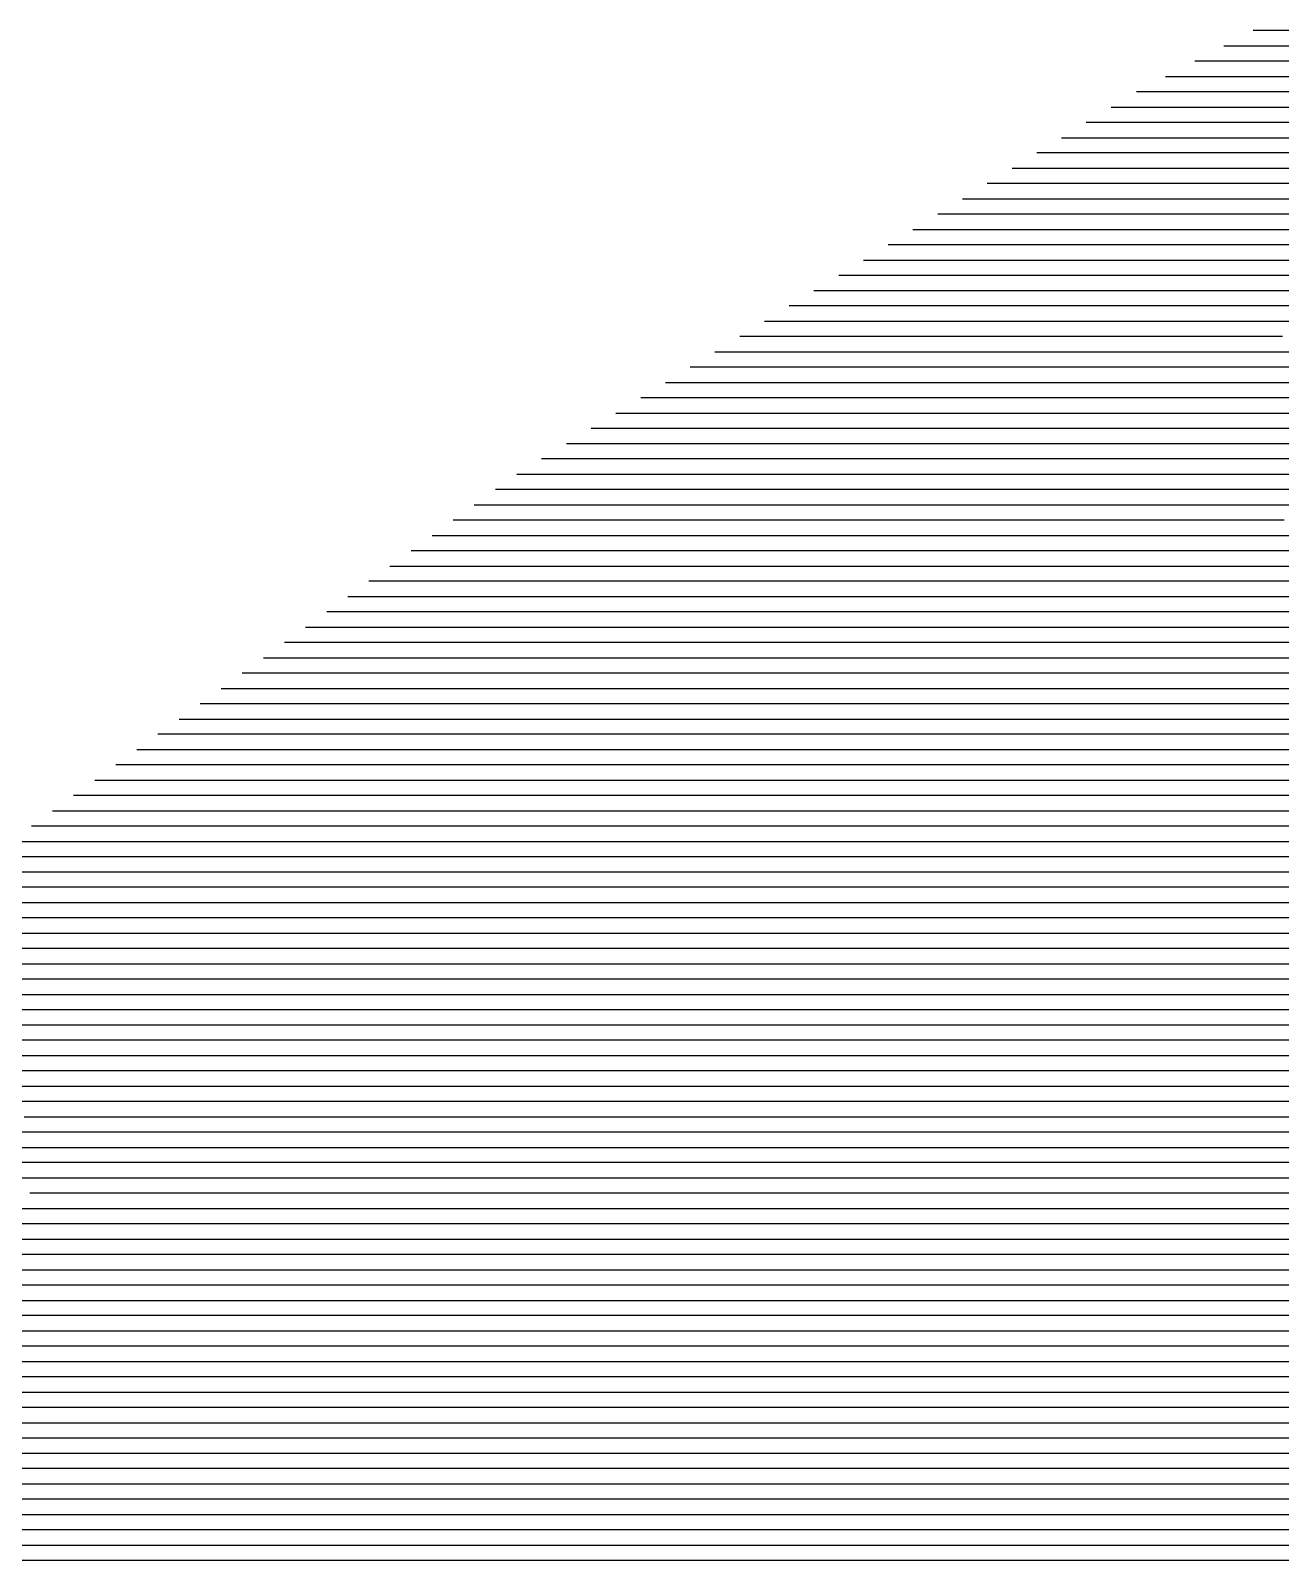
# Model space of a CAD drawing. Header units: metres. Extents: x -6.9 to 6.9, y -7 to 7.
# Drawn here: x -4.088 to -3.271, y 5.128 to 6.128 of the extents above; entities that cross this region are included whole.
import ezdxf

# ---------------------------------------------------------------- set-up
doc = ezdxf.new("R2010")
doc.units = ezdxf.units.M

msp = doc.modelspace()

# ---------------------------------------------------------------- linework, layer by layer
for p, q in [((-2.889367, 6.127827, -0.818333), (-3.288831, 6.127827, -0.878708)), ((-3.307904, 6.117827, -0.881221), (-2.886081, 6.117827, -0.817467)), ((-2.882794, 6.107827, -0.816601), (-3.326977, 6.107827, -0.883735)), ((-3.34605, 6.097827, -0.886248), (-2.879508, 6.097827, -0.815735)), ((-2.876222, 6.087827, -0.814869), (-3.365123, 6.087827, -0.888761)), ((-3.381742, 6.077827, -0.890885), (-3.364926, 6.077827, -0.888368)), ((-3.364926, 6.077827, -0.888368), (-3.362685, 6.077827, -0.888023)), ((-3.362685, 6.077827, -0.888023), (-2.872936, 6.077827, -0.814003)), ((-3.361358, 6.067827, -0.887466), (-3.397932, 6.067827, -0.89294)), ((-3.356485, 6.067827, -0.886717), (-3.361358, 6.067827, -0.887466)), ((-2.86965, 6.067827, -0.813138), (-3.356485, 6.067827, -0.886717)), ((-3.414122, 6.057827, -0.894996), (-3.357791, 6.057827, -0.886564)), ((-3.357791, 6.057827, -0.886564), (-3.350285, 6.057827, -0.885411)), ((-3.350285, 6.057827, -0.885411), (-2.866363, 6.057827, -0.812272)), ((-3.354224, 6.047827, -0.885662), (-3.430312, 6.047827, -0.897051)), ((-3.344086, 6.047827, -0.884104), (-3.354224, 6.047827, -0.885662)), ((-2.863077, 6.047827, -0.811406), (-3.344086, 6.047827, -0.884104)), ((-3.446502, 6.037827, -0.899107), (-3.350656, 6.037827, -0.88476)), ((-3.350656, 6.037827, -0.88476), (-3.337886, 6.037827, -0.882798)), ((-3.337886, 6.037827, -0.882798), (-2.859791, 6.037827, -0.81054)), ((-3.347089, 6.027827, -0.883857), (-3.462692, 6.027827, -0.901162)), ((-3.331686, 6.027827, -0.881492), (-3.347089, 6.027827, -0.883857)), ((-2.856505, 6.027827, -0.809674), (-3.331686, 6.027827, -0.881492)), ((-3.478882, 6.017827, -0.903218), (-3.343522, 6.017827, -0.882955)), ((-3.343522, 6.017827, -0.882955), (-3.325486, 6.017827, -0.880185)), ((-3.325486, 6.017827, -0.880185), (-2.853218, 6.017827, -0.808808)), ((-3.339954, 6.007827, -0.882053), (-3.495072, 6.007827, -0.905273)), ((-3.319287, 6.007827, -0.878879), (-3.339954, 6.007827, -0.882053)), ((-2.849932, 6.007827, -0.807942), (-3.319287, 6.007827, -0.878879)), ((-3.511262, 5.997827, -0.907329), (-3.336387, 5.997827, -0.881151)), ((-3.336387, 5.997827, -0.881151), (-3.313087, 5.997827, -0.877573)), ((-3.313087, 5.997827, -0.877573), (-2.846646, 5.997827, -0.807076)), ((-3.33282, 5.987827, -0.880249), (-3.527452, 5.987827, -0.909384)), ((-3.306887, 5.987827, -0.876266), (-3.33282, 5.987827, -0.880249)), ((-2.84336, 5.987827, -0.80621), (-3.306887, 5.987827, -0.876266)), ((-3.543643, 5.977827, -0.91144), (-3.329252, 5.977827, -0.879347)), ((-3.329252, 5.977827, -0.879347), (-3.300687, 5.977827, -0.87496)), ((-3.300687, 5.977827, -0.87496), (-2.840073, 5.977827, -0.805344)), ((-3.325685, 5.967827, -0.878445), (-3.559833, 5.967827, -0.913495)), ((-3.294487, 5.967827, -0.873654), (-3.325685, 5.967827, -0.878445)), ((-2.836787, 5.967827, -0.804478), (-3.294487, 5.967827, -0.873654)), ((-3.576023, 5.957827, -0.915551), (-3.322118, 5.957827, -0.877543)), ((-3.322118, 5.957827, -0.877543), (-3.288288, 5.957827, -0.872347)), ((-3.288288, 5.957827, -0.872347), (-2.833501, 5.957827, -0.803612)), ((-3.31855, 5.947827, -0.876641), (-3.592213, 5.947827, -0.917606)), ((-3.282088, 5.947827, -0.871041), (-3.31855, 5.947827, -0.876641)), ((-2.830215, 5.947827, -0.802746), (-3.282088, 5.947827, -0.871041)), ((-3.608403, 5.937827, -0.919662), (-3.314983, 5.937827, -0.875739)), ((-3.314983, 5.937827, -0.875739), (-3.275888, 5.937827, -0.869735)), ((-3.275888, 5.937827, -0.869735), (-2.826928, 5.937827, -0.80188)), ((-3.311416, 5.927827, -0.874837), (-3.624593, 5.927827, -0.921717)), ((-3.269688, 5.927827, -0.868428), (-3.311416, 5.927827, -0.874837)), ((-3.640783, 5.917827, -0.923773), (-3.307848, 5.917827, -0.873935)), ((-3.307848, 5.917827, -0.873935), (-3.263488, 5.917827, -0.867122)), ((-3.304281, 5.907827, -0.873033), (-3.656973, 5.907827, -0.925828)), ((-3.257289, 5.907827, -0.865816), (-3.304281, 5.907827, -0.873033)), ((-3.673163, 5.897827, -0.927884), (-3.300714, 5.897827, -0.872131)), ((-3.300714, 5.897827, -0.872131), (-3.251089, 5.897827, -0.864509)), ((-3.297146, 5.887827, -0.871229), (-3.689353, 5.887827, -0.929939)), ((-3.244889, 5.887827, -0.863203), (-3.297146, 5.887827, -0.871229)), ((-3.705543, 5.877827, -0.931995), (-3.293579, 5.877827, -0.870327)), ((-3.293579, 5.877827, -0.870327), (-3.238689, 5.877827, -0.861897)), ((-3.290012, 5.867827, -0.869425), (-3.721733, 5.867827, -0.93405)), ((-3.23249, 5.867827, -0.86059), (-3.290012, 5.867827, -0.869425)), ((-3.737923, 5.857827, -0.936106), (-3.286444, 5.857827, -0.868523)), ((-3.286444, 5.857827, -0.868523), (-3.22629, 5.857827, -0.859284)), ((-3.282877, 5.847827, -0.867621), (-3.754113, 5.847827, -0.938161)), ((-3.22009, 5.847827, -0.857978), (-3.282877, 5.847827, -0.867621)), ((-3.770303, 5.837827, -0.940217), (-3.27931, 5.837827, -0.866719)), ((-3.27931, 5.837827, -0.866719), (-3.21389, 5.837827, -0.856671)), ((-3.768148, 5.827827, -0.939531), (-3.784374, 5.827827, -0.941941)), ((-3.766409, 5.827827, -0.939266), (-3.768148, 5.827827, -0.939531)), ((-3.275742, 5.827827, -0.865817), (-3.766409, 5.827827, -0.939266)), ((-3.20769, 5.827827, -0.855365), (-3.275742, 5.827827, -0.865817)), ((-3.798166, 5.817827, -0.943622), (-3.763583, 5.817827, -0.938485)), ((-3.763583, 5.817827, -0.938485), (-3.759877, 5.817827, -0.93792)), ((-3.759877, 5.817827, -0.93792), (-3.272175, 5.817827, -0.864915)), ((-3.272175, 5.817827, -0.864915), (-3.201491, 5.817827, -0.854059)), ((-3.759019, 5.807827, -0.937438), (-3.811958, 5.807827, -0.945302)), ((-3.753345, 5.807827, -0.936574), (-3.759019, 5.807827, -0.937438)), ((-3.268608, 5.807827, -0.864013), (-3.753345, 5.807827, -0.936574)), ((-3.82575, 5.797827, -0.946983), (-3.754454, 5.797827, -0.936392)), ((-3.754454, 5.797827, -0.936392), (-3.746814, 5.797827, -0.935229)), ((-3.746814, 5.797827, -0.935229), (-3.26504, 5.797827, -0.863111)), ((-3.74989, 5.787827, -0.935346), (-3.839543, 5.787827, -0.948663)), ((-3.740282, 5.787827, -0.933883), (-3.74989, 5.787827, -0.935346)), ((-3.261473, 5.787827, -0.862209), (-3.740282, 5.787827, -0.933883)), ((-3.853335, 5.777827, -0.950344), (-3.745326, 5.777827, -0.9343)), ((-3.745326, 5.777827, -0.9343), (-3.73375, 5.777827, -0.932537)), ((-3.73375, 5.777827, -0.932537), (-3.257906, 5.777827, -0.861307)), ((-3.740761, 5.767827, -0.933254), (-3.867127, 5.767827, -0.952024)), ((-3.727218, 5.767827, -0.931191), (-3.740761, 5.767827, -0.933254)), ((-3.254338, 5.767827, -0.860405), (-3.727218, 5.767827, -0.931191)), ((-3.880919, 5.757827, -0.953705), (-3.736197, 5.757827, -0.932208)), ((-3.736197, 5.757827, -0.932208), (-3.720687, 5.757827, -0.929845)), ((-3.720687, 5.757827, -0.929845), (-3.250771, 5.757827, -0.859503)), ((-3.731632, 5.747827, -0.931162), (-3.894711, 5.747827, -0.955386)), ((-3.714155, 5.747827, -0.9285), (-3.731632, 5.747827, -0.931162)), ((-3.247204, 5.747827, -0.858601), (-3.714155, 5.747827, -0.9285)), ((-3.908504, 5.737827, -0.957066), (-3.727068, 5.737827, -0.930116)), ((-3.727068, 5.737827, -0.930116), (-3.707623, 5.737827, -0.927154)), ((-3.707623, 5.737827, -0.927154), (-3.243636, 5.737827, -0.857699)), ((-3.722503, 5.727827, -0.929069), (-3.922296, 5.727827, -0.958747)), ((-3.701091, 5.727827, -0.925808), (-3.722503, 5.727827, -0.929069)), ((-3.240069, 5.727827, -0.856797), (-3.701091, 5.727827, -0.925808)), ((-3.936088, 5.717827, -0.960427), (-3.717939, 5.717827, -0.928023)), ((-3.717939, 5.717827, -0.928023), (-3.69456, 5.717827, -0.924462)), ((-3.69456, 5.717827, -0.924462), (-3.236502, 5.717827, -0.855895)), ((-3.713374, 5.707827, -0.926977), (-3.94988, 5.707827, -0.962108)), ((-3.688028, 5.707827, -0.923117), (-3.713374, 5.707827, -0.926977)), ((-3.232934, 5.707827, -0.854993), (-3.688028, 5.707827, -0.923117)), ((-3.963672, 5.697827, -0.963788), (-3.70881, 5.697827, -0.925931)), ((-3.70881, 5.697827, -0.925931), (-3.681496, 5.697827, -0.921771)), ((-3.681496, 5.697827, -0.921771), (-3.229367, 5.697827, -0.854091)), ((-3.704245, 5.687827, -0.924885), (-3.977464, 5.687827, -0.965469)), ((-3.674964, 5.687827, -0.920425), (-3.704245, 5.687827, -0.924885)), ((-3.2258, 5.687827, -0.853189), (-3.674964, 5.687827, -0.920425)), ((-3.991257, 5.677827, -0.96715), (-3.699681, 5.677827, -0.923839)), ((-3.699681, 5.677827, -0.923839), (-3.668433, 5.677827, -0.919079)), ((-3.668433, 5.677827, -0.919079), (-3.222232, 5.677827, -0.852286)), ((-3.695117, 5.667827, -0.922793), (-4.005049, 5.667827, -0.96883)), ((-3.661901, 5.667827, -0.917733), (-3.695117, 5.667827, -0.922793)), ((-3.218665, 5.667827, -0.851384), (-3.661901, 5.667827, -0.917733)), ((-4.018841, 5.657827, -0.970511), (-3.690552, 5.657827, -0.921747)), ((-3.690552, 5.657827, -0.921747), (-3.655369, 5.657827, -0.916388)), ((-3.655369, 5.657827, -0.916388), (-3.215098, 5.657827, -0.850482)), ((-3.685988, 5.647827, -0.9207), (-4.032633, 5.647827, -0.972191)), ((-3.648837, 5.647827, -0.915042), (-3.685988, 5.647827, -0.9207)), ((-3.211531, 5.647827, -0.84958), (-3.648837, 5.647827, -0.915042)), ((-4.046425, 5.637827, -0.973872), (-3.681423, 5.637827, -0.919654)), ((-3.681423, 5.637827, -0.919654), (-3.642306, 5.637827, -0.913696)), ((-3.642306, 5.637827, -0.913696), (-3.207963, 5.637827, -0.848678)), ((-3.676859, 5.627827, -0.918608), (-4.060218, 5.627827, -0.975553)), ((-3.635774, 5.627827, -0.91235), (-3.676859, 5.627827, -0.918608)), ((-3.204396, 5.627827, -0.847776), (-3.635774, 5.627827, -0.91235)), ((-4.07401, 5.617827, -0.977233), (-3.672294, 5.617827, -0.917562)), ((-3.672294, 5.617827, -0.917562), (-3.629242, 5.617827, -0.911004)), ((-3.629242, 5.617827, -0.911004), (-3.200829, 5.617827, -0.846874)), ((-3.66773, 5.607827, -0.916516), (-4.087802, 5.607827, -0.978914)), ((-3.62271, 5.607827, -0.909659), (-3.66773, 5.607827, -0.916516)), ((-3.197261, 5.607827, -0.845972), (-3.62271, 5.607827, -0.909659)), ((-4.101594, 5.597827, -0.980594), (-3.663165, 5.597827, -0.91547)), ((-3.663165, 5.597827, -0.91547), (-3.616179, 5.597827, -0.908313)), ((-3.616179, 5.597827, -0.908313), (-3.193694, 5.597827, -0.84507)), ((-3.658601, 5.587827, -0.914424), (-4.115386, 5.587827, -0.982275)), ((-3.609647, 5.587827, -0.906967), (-3.658601, 5.587827, -0.914424)), ((-3.190127, 5.587827, -0.844168), (-3.609647, 5.587827, -0.906967)), ((-4.129178, 5.577827, -0.983955), (-3.654037, 5.577827, -0.913378)), ((-3.654037, 5.577827, -0.913378), (-3.603115, 5.577827, -0.905621)), ((-3.603115, 5.577827, -0.905621), (-3.186559, 5.577827, -0.843266)), ((-3.649472, 5.567827, -0.912331), (-4.142971, 5.567827, -0.985636)), ((-3.596583, 5.567827, -0.904276), (-3.649472, 5.567827, -0.912331)), ((-3.182992, 5.567827, -0.842364), (-3.596583, 5.567827, -0.904276)), ((-4.156763, 5.557827, -0.987317), (-3.644908, 5.557827, -0.911285)), ((-3.644908, 5.557827, -0.911285), (-3.590052, 5.557827, -0.90293)), ((-3.590052, 5.557827, -0.90293), (-3.179425, 5.557827, -0.841462)), ((-3.640343, 5.547827, -0.910239), (-4.170555, 5.547827, -0.988997)), ((-3.58352, 5.547827, -0.901584), (-3.640343, 5.547827, -0.910239)), ((-3.175857, 5.547827, -0.84056), (-3.58352, 5.547827, -0.901584)), ((-4.184347, 5.537827, -0.990678), (-3.635779, 5.537827, -0.909193)), ((-3.635779, 5.537827, -0.909193), (-3.576988, 5.537827, -0.900238)), ((-3.576988, 5.537827, -0.900238), (-3.17229, 5.537827, -0.839658)), ((-3.631214, 5.527827, -0.908147), (-4.182288, 5.527827, -0.990004)), ((-3.570456, 5.527827, -0.898892), (-3.631214, 5.527827, -0.908147)), ((-3.168723, 5.527827, -0.838756), (-3.570456, 5.527827, -0.898892)), ((-4.174122, 5.517827, -0.988423), (-3.62665, 5.517827, -0.907101)), ((-3.62665, 5.517827, -0.907101), (-3.563925, 5.517827, -0.897547)), ((-3.563925, 5.517827, -0.897547), (-3.165155, 5.517827, -0.837854)), ((-3.622085, 5.507827, -0.906055), (-4.165956, 5.507827, -0.986842)), ((-3.557393, 5.507827, -0.896201), (-3.622085, 5.507827, -0.906055)), ((-3.161588, 5.507827, -0.836952), (-3.557393, 5.507827, -0.896201)), ((-4.15779, 5.497827, -0.98526), (-3.617521, 5.497827, -0.905009)), ((-3.617521, 5.497827, -0.905009), (-3.550861, 5.497827, -0.894855)), ((-3.550861, 5.497827, -0.894855), (-3.158021, 5.497827, -0.83605)), ((-3.612957, 5.487827, -0.903962), (-4.149624, 5.487827, -0.983679)), ((-3.544329, 5.487827, -0.893509), (-3.612957, 5.487827, -0.903962)), ((-3.154453, 5.487827, -0.835148), (-3.544329, 5.487827, -0.893509)), ((-4.141458, 5.477827, -0.982098), (-3.608392, 5.477827, -0.902916)), ((-3.608392, 5.477827, -0.902916), (-3.537798, 5.477827, -0.892164)), ((-3.537798, 5.477827, -0.892164), (-3.150886, 5.477827, -0.834246)), ((-3.603828, 5.467827, -0.90187), (-4.133293, 5.467827, -0.980517)), ((-3.531266, 5.467827, -0.890818), (-3.603828, 5.467827, -0.90187)), ((-3.147319, 5.467827, -0.833344), (-3.531266, 5.467827, -0.890818)), ((-4.125127, 5.457827, -0.978936), (-3.599263, 5.457827, -0.900824)), ((-3.599263, 5.457827, -0.900824), (-3.524734, 5.457827, -0.889472)), ((-3.524734, 5.457827, -0.889472), (-3.143751, 5.457827, -0.832442)), ((-3.594699, 5.447827, -0.899778), (-4.116961, 5.447827, -0.977355)), ((-3.518202, 5.447827, -0.888126), (-3.594699, 5.447827, -0.899778)), ((-3.140184, 5.447827, -0.83154), (-3.518202, 5.447827, -0.888126)), ((-4.108795, 5.437827, -0.975774), (-3.590134, 5.437827, -0.898732)), ((-3.590134, 5.437827, -0.898732), (-3.511671, 5.437827, -0.88678)), ((-3.511671, 5.437827, -0.88678), (-3.136617, 5.437827, -0.830638)), ((-3.58557, 5.427827, -0.897686), (-4.100629, 5.427827, -0.974193)), ((-3.505139, 5.427827, -0.885435), (-3.58557, 5.427827, -0.897686)), ((-3.133049, 5.427827, -0.829736), (-3.505139, 5.427827, -0.885435)), ((-4.092463, 5.417827, -0.972612), (-3.581005, 5.417827, -0.896639)), ((-3.581005, 5.417827, -0.896639), (-3.498607, 5.417827, -0.884089)), ((-3.498607, 5.417827, -0.884089), (-3.129482, 5.417827, -0.828834)), ((-4.084297, 5.407827, -0.971031), (-4.112666, 5.407827, -0.975319)), ((-3.576441, 5.407827, -0.895593), (-4.084297, 5.407827, -0.971031)), ((-3.492075, 5.407827, -0.882743), (-3.576441, 5.407827, -0.895593)), ((-3.125915, 5.407827, -0.827932), (-3.492075, 5.407827, -0.882743)), ((-4.106731, 5.397827, -0.974076), (-4.076131, 5.397827, -0.96945)), ((-4.076131, 5.397827, -0.96945), (-3.571876, 5.397827, -0.894547)), ((-3.571876, 5.397827, -0.894547), (-3.485544, 5.397827, -0.881397)), ((-3.485544, 5.397827, -0.881397), (-3.122347, 5.397827, -0.82703)), ((-4.067965, 5.387827, -0.967868), (-4.100795, 5.387827, -0.972832)), ((-3.567312, 5.387827, -0.893501), (-4.067965, 5.387827, -0.967868)), ((-3.479012, 5.387827, -0.880052), (-3.567312, 5.387827, -0.893501)), ((-3.11878, 5.387827, -0.826128), (-3.479012, 5.387827, -0.880052)), ((-4.094859, 5.377827, -0.971588), (-4.059799, 5.377827, -0.966287)), ((-4.059799, 5.377827, -0.966287), (-3.562748, 5.377827, -0.892455)), ((-3.562748, 5.377827, -0.892455), (-3.47248, 5.377827, -0.878706)), ((-3.47248, 5.377827, -0.878706), (-3.115213, 5.377827, -0.825226)), ((-4.051633, 5.367827, -0.964706), (-4.088923, 5.367827, -0.970344)), ((-3.558183, 5.367827, -0.891409), (-4.051633, 5.367827, -0.964706)), ((-3.465948, 5.367827, -0.87736), (-3.558183, 5.367827, -0.891409)), ((-3.111645, 5.367827, -0.824324), (-3.465948, 5.367827, -0.87736)), ((-4.39739, 5.357827, -1.015515), (-4.082987, 5.357827, -0.9691)), ((-4.082987, 5.357827, -0.9691), (-4.043468, 5.357827, -0.963125)), ((-4.043468, 5.357827, -0.963125), (-3.553619, 5.357827, -0.890363)), ((-3.553619, 5.357827, -0.890363), (-3.459417, 5.357827, -0.876014)), ((-3.459417, 5.357827, -0.876014), (-3.108078, 5.357827, -0.823422)), ((-4.077051, 5.347827, -0.967856), (-4.409195, 5.347827, -1.01689)), ((-4.035302, 5.347827, -0.961544), (-4.077051, 5.347827, -0.967856)), ((-3.549054, 5.347827, -0.889317), (-4.035302, 5.347827, -0.961544)), ((-3.452885, 5.347827, -0.874668), (-3.549054, 5.347827, -0.889317)), ((-3.104511, 5.347827, -0.82252), (-3.452885, 5.347827, -0.874668)), ((-4.421, 5.337827, -1.018265), (-4.071115, 5.337827, -0.966612)), ((-4.071115, 5.337827, -0.966612), (-4.027136, 5.337827, -0.959963)), ((-4.027136, 5.337827, -0.959963), (-3.54449, 5.337827, -0.88827)), ((-3.54449, 5.337827, -0.88827), (-3.446353, 5.337827, -0.873323)), ((-3.446353, 5.337827, -0.873323), (-3.100943, 5.337827, -0.821618)), ((-4.065179, 5.327827, -0.965368), (-4.432805, 5.327827, -1.01964)), ((-4.01897, 5.327827, -0.958382), (-4.065179, 5.327827, -0.965368)), ((-3.539925, 5.327827, -0.887224), (-4.01897, 5.327827, -0.958382)), ((-3.439821, 5.327827, -0.871977), (-3.539925, 5.327827, -0.887224)), ((-3.097376, 5.327827, -0.820716), (-3.439821, 5.327827, -0.871977)), ((-4.44461, 5.317827, -1.021015), (-4.059243, 5.317827, -0.964124)), ((-4.059243, 5.317827, -0.964124), (-4.010804, 5.317827, -0.956801)), ((-4.010804, 5.317827, -0.956801), (-3.535361, 5.317827, -0.886178)), ((-3.535361, 5.317827, -0.886178), (-3.43329, 5.317827, -0.870631)), ((-3.43329, 5.317827, -0.870631), (-3.093809, 5.317827, -0.819813)), ((-4.053307, 5.307827, -0.96288), (-4.456415, 5.307827, -1.022391)), ((-4.002638, 5.307827, -0.95522), (-4.053307, 5.307827, -0.96288)), ((-3.530796, 5.307827, -0.885132), (-4.002638, 5.307827, -0.95522)), ((-3.426758, 5.307827, -0.869285), (-3.530796, 5.307827, -0.885132)), ((-3.090241, 5.307827, -0.818911), (-3.426758, 5.307827, -0.869285)), ((-4.46822, 5.297827, -1.023766), (-4.047371, 5.297827, -0.961636)), ((-4.047371, 5.297827, -0.961636), (-3.994472, 5.297827, -0.953639)), ((-3.994472, 5.297827, -0.953639), (-3.526232, 5.297827, -0.884086)), ((-3.526232, 5.297827, -0.884086), (-3.420226, 5.297827, -0.86794)), ((-3.420226, 5.297827, -0.86794), (-3.086674, 5.297827, -0.818009)), ((-4.041435, 5.287827, -0.960392), (-4.480026, 5.287827, -1.025141)), ((-3.986306, 5.287827, -0.952058), (-4.041435, 5.287827, -0.960392)), ((-3.521668, 5.287827, -0.88304), (-3.986306, 5.287827, -0.952058)), ((-3.413694, 5.287827, -0.866594), (-3.521668, 5.287827, -0.88304)), ((-3.083107, 5.287827, -0.817107), (-3.413694, 5.287827, -0.866594)), ((-4.491831, 5.277827, -1.026516), (-4.035499, 5.277827, -0.959148)), ((-4.035499, 5.277827, -0.959148), (-3.97814, 5.277827, -0.950477)), ((-3.97814, 5.277827, -0.950477), (-3.517103, 5.277827, -0.881994)), ((-3.517103, 5.277827, -0.881994), (-3.407163, 5.277827, -0.865248)), ((-3.407163, 5.277827, -0.865248), (-3.079539, 5.277827, -0.816205)), ((-4.029563, 5.267827, -0.957904), (-4.503636, 5.267827, -1.027891)), ((-3.969974, 5.267827, -0.948895), (-4.029563, 5.267827, -0.957904)), ((-3.512539, 5.267827, -0.880948), (-3.969974, 5.267827, -0.948895)), ((-3.400631, 5.267827, -0.863902), (-3.512539, 5.267827, -0.880948)), ((-3.075972, 5.267827, -0.815303), (-3.400631, 5.267827, -0.863902)), ((-4.515441, 5.257827, -1.029266), (-4.023627, 5.257827, -0.95666)), ((-4.023627, 5.257827, -0.95666), (-3.961809, 5.257827, -0.947314)), ((-3.961809, 5.257827, -0.947314), (-3.507974, 5.257827, -0.879901)), ((-3.507974, 5.257827, -0.879901), (-3.394099, 5.257827, -0.862556)), ((-3.394099, 5.257827, -0.862556), (-3.072405, 5.257827, -0.814401)), ((-4.017691, 5.247827, -0.955416), (-4.527246, 5.247827, -1.030641)), ((-3.953643, 5.247827, -0.945733), (-4.017691, 5.247827, -0.955416)), ((-3.50341, 5.247827, -0.878855), (-3.953643, 5.247827, -0.945733)), ((-3.387567, 5.247827, -0.861211), (-3.50341, 5.247827, -0.878855)), ((-3.068837, 5.247827, -0.813499), (-3.387567, 5.247827, -0.861211)), ((-4.539051, 5.237827, -1.032016), (-4.011756, 5.237827, -0.954172)), ((-4.011756, 5.237827, -0.954172), (-3.945477, 5.237827, -0.944152)), ((-3.945477, 5.237827, -0.944152), (-3.498845, 5.237827, -0.877809)), ((-3.498845, 5.237827, -0.877809), (-3.381036, 5.237827, -0.859865)), ((-3.381036, 5.237827, -0.859865), (-3.06527, 5.237827, -0.812597)), ((-4.00582, 5.227827, -0.952928), (-4.550856, 5.227827, -1.033392)), ((-3.937311, 5.227827, -0.942571), (-4.00582, 5.227827, -0.952928)), ((-3.494281, 5.227827, -0.876763), (-3.937311, 5.227827, -0.942571)), ((-3.374504, 5.227827, -0.858519), (-3.494281, 5.227827, -0.876763)), ((-3.061703, 5.227827, -0.811695), (-3.374504, 5.227827, -0.858519)), ((-4.562661, 5.217827, -1.034767), (-3.999884, 5.217827, -0.951684)), ((-3.999884, 5.217827, -0.951684), (-3.929145, 5.217827, -0.94099)), ((-3.929145, 5.217827, -0.94099), (-3.489716, 5.217827, -0.875717)), ((-3.489716, 5.217827, -0.875717), (-3.367972, 5.217827, -0.857173)), ((-3.367972, 5.217827, -0.857173), (-3.058135, 5.217827, -0.810793)), ((-3.993948, 5.207827, -0.95044), (-4.574466, 5.207827, -1.036142)), ((-3.920979, 5.207827, -0.939409), (-3.993948, 5.207827, -0.95044)), ((-3.485152, 5.207827, -0.874671), (-3.920979, 5.207827, -0.939409)), ((-3.36144, 5.207827, -0.855828), (-3.485152, 5.207827, -0.874671)), ((-3.054568, 5.207827, -0.809891), (-3.36144, 5.207827, -0.855828)), ((-4.57649, 5.197827, -1.036073), (-3.988012, 5.197827, -0.949196)), ((-3.988012, 5.197827, -0.949196), (-3.912813, 5.197827, -0.937828)), ((-3.912813, 5.197827, -0.937828), (-3.480588, 5.197827, -0.873625)), ((-3.480588, 5.197827, -0.873625), (-3.354909, 5.197827, -0.854482)), ((-3.354909, 5.197827, -0.854482), (-3.051001, 5.197827, -0.808989)), ((-3.982076, 5.187827, -0.947952), (-4.566305, 5.187827, -1.034202)), ((-3.904647, 5.187827, -0.936247), (-3.982076, 5.187827, -0.947952)), ((-3.476023, 5.187827, -0.872579), (-3.904647, 5.187827, -0.936247)), ((-3.348377, 5.187827, -0.853136), (-3.476023, 5.187827, -0.872579)), ((-3.047433, 5.187827, -0.808087), (-3.348377, 5.187827, -0.853136)), ((-4.55612, 5.177827, -1.03233), (-3.97614, 5.177827, -0.946708)), ((-3.97614, 5.177827, -0.946708), (-3.896481, 5.177827, -0.934666)), ((-3.896481, 5.177827, -0.934666), (-3.471459, 5.177827, -0.871532)), ((-3.471459, 5.177827, -0.871532), (-3.341845, 5.177827, -0.85179)), ((-3.341845, 5.177827, -0.85179), (-3.043866, 5.177827, -0.807185)), ((-3.970204, 5.167827, -0.945464), (-4.545934, 5.167827, -1.030459)), ((-3.888315, 5.167827, -0.933085), (-3.970204, 5.167827, -0.945464)), ((-3.466894, 5.167827, -0.870486), (-3.888315, 5.167827, -0.933085)), ((-3.335313, 5.167827, -0.850444), (-3.466894, 5.167827, -0.870486)), ((-3.040299, 5.167827, -0.806283), (-3.335313, 5.167827, -0.850444)), ((-4.535749, 5.157827, -1.028588), (-3.964268, 5.157827, -0.94422)), ((-3.964268, 5.157827, -0.94422), (-3.88015, 5.157827, -0.931503)), ((-3.88015, 5.157827, -0.931503), (-3.46233, 5.157827, -0.86944)), ((-3.46233, 5.157827, -0.86944), (-3.328782, 5.157827, -0.849099)), ((-3.328782, 5.157827, -0.849099), (-3.036731, 5.157827, -0.805381)), ((-3.958332, 5.147827, -0.942976), (-4.525564, 5.147827, -1.026716)), ((-3.871984, 5.147827, -0.929922), (-3.958332, 5.147827, -0.942976)), ((-3.457765, 5.147827, -0.868394), (-3.871984, 5.147827, -0.929922)), ((-3.32225, 5.147827, -0.847753), (-3.457765, 5.147827, -0.868394)), ((-3.033164, 5.147827, -0.804479), (-3.32225, 5.147827, -0.847753)), ((-4.515378, 5.137827, -1.024845), (-3.952396, 5.137827, -0.941732)), ((-3.952396, 5.137827, -0.941732), (-3.863818, 5.137827, -0.928341)), ((-3.863818, 5.137827, -0.928341), (-3.453201, 5.137827, -0.867348)), ((-3.453201, 5.137827, -0.867348), (-3.315718, 5.137827, -0.846407)), ((-3.315718, 5.137827, -0.846407), (-3.029597, 5.137827, -0.803577)), ((-3.94646, 5.127827, -0.940488), (-4.505193, 5.127827, -1.022974)), ((-3.855652, 5.127827, -0.92676), (-3.94646, 5.127827, -0.940488)), ((-3.448636, 5.127827, -0.866302), (-3.855652, 5.127827, -0.92676)), ((-3.309186, 5.127827, -0.845061), (-3.448636, 5.127827, -0.866302)), ((-3.026029, 5.127827, -0.802675), (-3.309186, 5.127827, -0.845061))]:
    msp.add_line(p, q)

doc.saveas('drawing.dxf')
